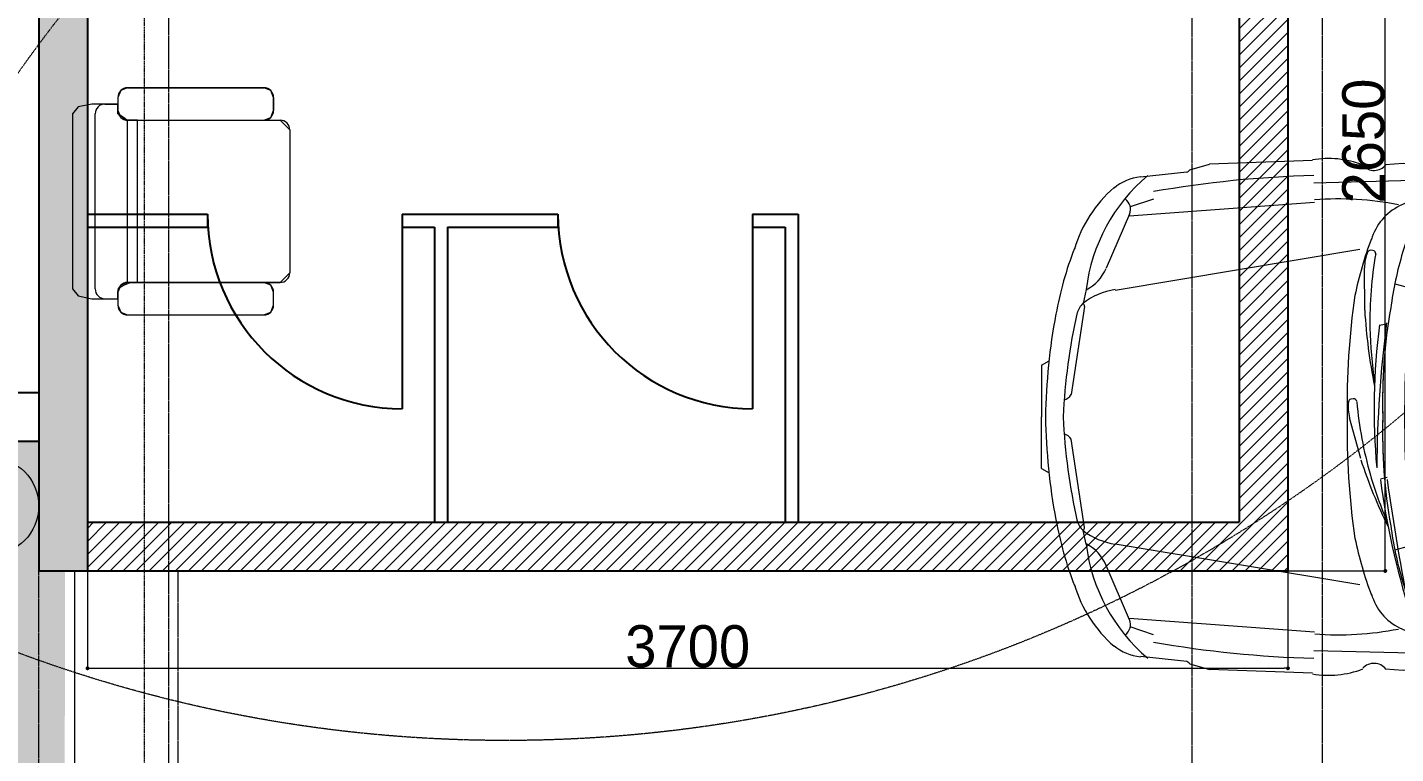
# Model space of a CAD drawing. Header units: millimetres. Extents: x -376000 to 292178, y -193032 to 188048.
# Drawn here: x -296926 to -292709, y 60811 to 63049 of the extents above; entities that cross this region are included whole.
import ezdxf

# ---------------------------------------------------------------- set-up
doc = ezdxf.new("R2010")
doc.units = ezdxf.units.MM
doc.header["$PDMODE"] = 1
doc.header["$PDSIZE"] = -2
for name, pattern in [('VW-01 短破線', [2.1161248, 1.0580624, -1.0580624]), ('VW-02 中破線', [3.527298, 2.4692356, -1.0580624]), ('ラインタイプ-1', [2.1165312, 1.0580624, -1.0584688]), ('ラインタイプ-28', [1.0581610785590276, 0.70538330078125, -0.3527777777777777]), ('ラインタイプ-6', [5.2915312, 3.175, -1.0580624, 0.3527044000000002, -0.7057644000000001]), ('短破線', [2.1161248, 1.0580624, -1.0580624])]:
    doc.linetypes.add(name, pattern=pattern)
for name, color, linetype, lineweight, true_color in [('02_0.25', 1, 'Continuous', 25, 0xff0000), ('02_線種-添景（家具・植栽)', 7, '短破線', 13, 0x555555), ('04_0.10', 7, 'Continuous', 9, 0x0099ff), ('05_0.05点線', 9, 'ラインタイプ-28', 5, 0x808080), ('06一点鎖線', 7, 'ラインタイプ-6', 9, 0x9999ff), ('08_ハッチ・色', 7, 'Continuous', 5, 0x888888)]:
    doc.layers.add(name, color=color, linetype=linetype, lineweight=lineweight, true_color=true_color)
for name, color, linetype, lineweight in [('02_既存平面-内部建具・サッシ', 7, 'Continuous', 18), ('07_文字・記号', 7, 'Continuous', 9), ('_什器 (2D)', 7, 'Continuous', 5), ('_塗（エリア） (2D)', 7, 'Continuous', 5), ('_塗（壁） (2D)', 7, 'Continuous', 5), ('_天井プロット (2D)', 7, 'Continuous', 5), ('_平面図(既存部) (2D)', 7, 'Continuous', 5), ('_平面図（新設） (2D)', 7, 'Continuous', 5), ('_梁 (2D)', 7, 'Continuous', 5), ('_解体部 (2D)', 7, 'Continuous', 5), ('寸法', 7, 'Continuous', 5)]:
    doc.layers.add(name, color=color, linetype=linetype, lineweight=lineweight)
doc.styles.add('Hiragino Kaku Gothic Pro W3', font='', dxfattribs={"bigfont": 'Hiragino Kaku Gothic Pro W3'})
doc.styles.add('Hiragino Sans W3', font='', dxfattribs={"bigfont": 'Hiragino Sans W3'})
doc.styles.get('Hiragino Kaku Gothic Pro W3').set_extended_font_data('Hiragino Kaku Gothic Pro W3')
doc.styles.get('Hiragino Sans W3').set_extended_font_data('Hiragino Sans W3')
doc.dimstyles.new('建具表寸法', dxfattribs={"dimtxt": 161.7816840277779, "dimasz": 0.19998779296875, "dimexe": 0, "dimexo": 0.3, "dimgap": 0.005, "dimtad": 1, "dimdsep": 46, "dimtxsty": 'Hiragino Sans W3', "dimblk": 'DOT', "dimblk1": 'DOT', "dimblk2": 'DOT', "dimcen": 0, "dimazin": 0, "dimtfac": 1, "dimtix": 1, "dimtmove": 0, "dimatfit": 0, "dimldrblk": 'VW_FILLEDARROW', "dimfxl": 1, "dimfrac": 2, "dimtolj": 1, "dimarcsym": 0})

# ---------------------------------------------------------------- blocks, each defined once
blk = doc.blocks.new('塗（エリア） (2D)')
at = {"layer": '08_ハッチ・色', "linetype": 'Continuous', "lineweight": 0}
h = blk.add_hatch(color=253, dxfattribs=at)
h.paths.add_polyline_path([(-300375, 73245), (-299676, 54073), (-296360.9779576095, 54100.7858274257), (-296360.9779576095, 55553.62366910137), (-296360.9779502276, 56598.57531948598), (-296815.7557079457, 56598.54310338548), (-296795.7557079457, 72965.5674559301)])
h.paths.add_polyline_path([(-296890.7557079457, 61773.55921143572), (-297740.7557079457, 61773.55921143572), (-297740.7557079457, 63673.55921143572), (-296890.7557079457, 63673.55921143572)])
blk = doc.blocks.new('グループ-977')
at = {"layer": '02_線種-添景（家具・植栽)', "color": 7, "linetype": 'Continuous', "lineweight": 13, "transparency": 33554687}
for p, q in [((-296616.9355444328, 62862.74023450896), (-296196.9438537221, 62862.74194687205)), ((-296686.9491039132, 62812.71895344214), (-296646.9609220149, 62812.71431466456)), ((-296646.9396408351, 62832.7378533169), (-296646.9632414037, 62792.72022371537)), ((-296166.9509534254, 62832.72312661816), (-296166.955592203, 62792.7349447199)), ((-296716.9696422245, 62242.72140724592), (-296716.9532003155, 62782.71657225009)), ((-296616.9631824475, 62262.72386805872), (-296616.9513793161, 62762.73085116474)), ((-296616.9513793161, 62762.73085116474), (-296146.9502564854, 62762.73200801198)), ((-296116.9573561889, 62732.71318775803), (-296116.9432393629, 62292.71792520265)), ((-296616.9631824475, 62262.72386805872), (-296146.9620596168, 62262.72502490602)), ((-296686.9577801369, 62212.73203469517), (-296646.9695982386, 62212.72739591767)), ((-296646.9672788499, 62232.72148686668), (-296646.9571937759, 62192.72382407294)), ((-296166.9348207235, 62192.72906418193), (-296166.9449057976, 62232.7267269756)), ((-296616.9453316882, 62162.7344515222), (-296196.9389171258, 62162.72668298982))]:
    blk.add_line(p, q, dxfattribs=at)
at = {"layer": '02_線種-添景（家具・植栽)', "color": 7, "linetype": 'Continuous', "lineweight": 13, "flags": 128}
for points in [[(-296616.9574269439, 62862.71965139647), (-296638.1707946375, 62853.93324935729), (-296646.9396408351, 62832.7378533169), (-296646.9632414037, 62792.72022371537), (-296638.1762230597, 62771.51865915323), (-296616.9631824475, 62762.73146746944), (-296196.9420440336, 62762.71421804159), (-296175.7286763399, 62771.50062008082), (-296166.9414846562, 62792.71366069299), (-296166.9509534254, 62832.72312661816), (-296175.73373383, 62853.963619779), (-296196.9438537221, 62862.74194687205)], [(-296646.9514498029, 62812.71431466456), (-296726.9226476383, 62812.71895344214), (-296769.3524835931, 62803.94141599369), (-296786.925731768, 62782.72837538152), (-296786.9598459918, 62242.72140724592), (-296769.386944474, 62221.51984268371), (-296726.9399989648, 62212.73203469517), (-296646.9688011294, 62212.72739591767), (-296646.9641626515, 62232.72148686668), (-296645.5223244756, 62245.6343817097), (-296629.3602361456, 62253.9368497148), (-296611.4256775788, 62261.59298804933), (-296586.9598459918, 62262.72386805872), (-296586.9598459919, 62762.73146746944), (-296620.1498292641, 62763.8646474489), (-296629.3831867631, 62771.51865915323), (-296647.255919393, 62782.32030342282), (-296646.9560882807, 62792.72022371537)], [(-296616.9513793161, 62762.73085116474), (-296146.938453354, 62762.73139170718), (-296116.9390107027, 62732.73083232967), (-296116.9432393629, 62292.71792520265), (-296146.9591388967, 62262.71616031534), (-296616.9513793161, 62262.72325175397)], [(-296616.9513793161, 62262.72325175403), (-296638.1647470097, 62253.9368497148), (-296646.9335932073, 62232.74145367435), (-296646.9571937758, 62192.72382407294), (-296638.1701754319, 62171.52225951077), (-296616.9571348197, 62162.73506782701), (-296196.9359964058, 62162.7178183991), (-296175.7226287122, 62171.50422043832), (-296166.9354370283, 62192.7172610505), (-296166.9449057976, 62232.72672697572), (-296175.7276862022, 62253.96722013651), (-296196.9378060943, 62262.74554722956)]]:
    blk.add_lwpolyline(points, close=True, dxfattribs=at)
at = {"layer": '02_線種-添景（家具・植栽)', "color": 7, "linetype": 'Continuous', "lineweight": 13, "transparency": 33554687}
for centre, radius, start, end in [((-296616.9579853069, 62832.71965038214), 30.00000101952285, 89.99893360529133, 179.9989336051802), ((-296196.9473328052, 62832.75081044839), 30.00000101963927, 359.9989336051802, 89.99893360506898), ((-296686.9525829963, 62782.72781701848), 30.00000101958106, 89.99893360518017, 179.9989336051802), ((-296616.9626240845, 62792.73146848389), 30.00000101963927, 179.9989336051802, 269.9989336052914), ((-296196.9414856705, 62792.71421905603), 30.00000101963927, 269.9989336051802, 359.9989336051802), ((-296146.939011717, 62732.73139069277), 30.00000101952286, 359.9989336050689, 89.99893360529131), ((-296146.9585805338, 62292.71616132968), 30.00000101952285, 269.9989336052914, 359.9989336052914), ((-296616.9519376791, 62232.72325073972), 30.00000101946464, 89.99893360529133, 179.9989336052913), ((-296196.9455231167, 62232.71548220732), 30.00000101958106, 359.9989336049578, 89.99893360529131), ((-296686.9690249053, 62242.73265201433), 30.00000101963927, 179.9989336051802, 269.998933605069), ((-296616.9565764567, 62192.73506884134), 30.00000101963927, 179.9989336049578, 269.9989336051802), ((-296196.9501618943, 62192.72730030896), 30.00000101958106, 269.9989336051802, 359.9989336051802)]:
    blk.add_arc(centre, radius, start, end, dxfattribs=at)
blk = doc.blocks.new('グループ-978')
at = {"layer": '02_線種-添景（家具・植栽)', "color": 7}
blk.add_blockref('グループ-977', (0, 0), dxfattribs=at)
blk = doc.blocks.new('グループ-980')
at = {"layer": '02_線種-添景（家具・植栽)', "color": 7, "linetype": 'Continuous', "transparency": 33554687}
for p, q in [((-293342.8618269687, 62609.69353690265), (-293283.0001515009, 62627.24006019429)), ((-292965.2423783115, 62638.51721841269), (-293283.0001515009, 62627.24006019429)), ((-292685.1340408687, 62629.90143453867), (-292740.731568225, 62625.70902630108)), ((-292641.4182113994, 62626.14996406226), (-292685.1340408687, 62629.90143453867)), ((-292601.790679863, 62648.02362657411), (-292641.4182113994, 62626.14996406226)), ((-292601.790679863, 62648.02362657411), (-292448.7485319072, 62648.90550209652)), ((-292352.5514852114, 62649.46017380404), (-291100.1823832964, 62656.67790501429)), ((-291092.165889832, 62640.93362733402), (-291618.0664084757, 62653.69282636107)), ((-291100.1823832964, 62656.67790501429), (-291092.165889832, 62640.93362733402)), ((-291092.165889832, 62640.93362733402), (-290729.4359645046, 62640.30021674045)), ((-290788.3195280338, 62640.40345216867), (-290738.4506920672, 62591.86005411531)), ((-293352.775927584, 62602.79426074202), (-293495.352802723, 62586.84526195834)), ((-293345.4330890326, 62607.8020538873), (-293346.0367538248, 62606.89393206954)), ((-292373.0769630208, 62583.94767095593), (-291615.5380153608, 62590.86969390571)), ((-291818.9975468552, 62606.13803876442), (-291753.4500489466, 62606.43024751884)), ((-291217.0422634136, 62583.1742801206), (-291615.5380153608, 62590.86969390571)), ((-291217.0422634136, 62583.1742801206), (-290636.7769184167, 62562.61818163327)), ((-292456.9032558602, 62581.67474178202), (-292960.9782302002, 62569.12376336457)), ((-292466.8838470902, 62555.68566016551), (-292456.3634570533, 62555.76089954537)), ((-292384.9184165884, 62556.27357718046), (-291717.6684745497, 62561.060901445)), ((-292384.9184165884, 62556.27357718046), (-292364.7813839496, 62506.36537177093)), ((-291506.1329579883, 62565.61375880485), (-290805.6552060864, 62540.79876146514)), ((-293530.5718315238, 62468.33623961911), (-292958.4157169013, 62510.69076123818)), ((-293455.3254526214, 62519.9557034829), (-293526.7241246313, 62495.96833932204)), ((-292574.1752028137, 62538.41034859213), (-292271.1538495648, 62446.32434661848)), ((-292561.4160037869, 62504.20792629642), (-292189.7579636712, 62384.69629547626)), ((-292464.1778540437, 62524.36683084794), (-292124.0888579277, 62414.29336782145)), ((-292364.7813839496, 62506.36537177093), (-292364.7175179645, 62492.174874773)), ((-291624.9901811786, 62418.94071184438), (-291659.7490249349, 62529.91879718253)), ((-291553.9755799569, 62419.36065256935), (-291554.4261413597, 62519.12807030381)), ((-293529.1317847877, 62473.54525436173), (-293601.1096250474, 62306.4928339691)), ((-292553.3015241533, 62466.76671115941), (-292199.2390004139, 62355.90760902662)), ((-290461.7097543128, 62464.23656829115), (-290503.3407530578, 62446.29985007593)), ((-292271.1538495648, 62446.32434661848), (-292072.8132205325, 62386.04885456122)), ((-290205.2921978937, 62434.26679855251), (-290251.0447398791, 62423.95550400153)), ((-291903.3478907243, 62371.03072438452), (-291780.1722770788, 62365.66073236395)), ((-291903.0355598101, 62387.70412091879), (-291779.841573758, 62382.33412889824)), ((-291651.5811778343, 62382.90454838298), (-291779.841573758, 62382.33412889824)), ((-291516.5536121031, 62382.48110815194), (-291020.031446677, 62384.03838834034)), ((-293573.2378091807, 62239.33031402242), (-292819.0076444827, 62364.98357794508)), ((-292778.6495910602, 62361.15861784183), (-292785.9128158492, 62361.84627077897)), ((-291780.1722770788, 62365.66073236395), (-291591.4771615731, 62366.5006138139)), ((-291591.4771615731, 62366.5006138139), (-291019.5913837923, 62368.29586041303)), ((-292804.2581013948, 62177.6585190546), (-292804.8460184097, 62307.90838416277)), ((-292178.2209671292, 62290.86229023497), (-292162.691034194, 62260.73679247753)), ((-292127.5201236013, 62308.88474634822), (-290756.9508307552, 62305.1210276005)), ((-290756.9508307552, 62305.1210276005), (-290756.9508307553, 61848.43898870284)), ((-292711.1213727322, 62258.54960120171), (-292665.1098672998, 62246.30657931582)), ((-292130.7344199003, 62279.28242474393), (-290756.9508307552, 62275.50995723112)), ((-290687.8119647717, 61848.43898870284), (-290688.2415291382, 62281.91230353388)), ((-290619.516479744, 62273.98592235008), (-290618.6730987881, 61848.43898870282)), ((-293662.6283166258, 62240.90509174106), (-293671.384955618, 62198.20761852984)), ((-293667.3334024985, 62188.97592159262), (-293708.8392939027, 61917.20253266388)), ((-290142.0010065054, 62100.69738219157), (-290143.4891714495, 62172.6034825774)), ((-292736.5295363459, 62134.56385190767), (-292758.3603299087, 62130.52192242983)), ((-290192.9336923085, 62081.10714737179), (-290195.6668065269, 62051.18812047077)), ((-290158.4023164449, 62105.94489150067), (-290162.8711856598, 62106.29484210481)), ((-292307.1305214236, 62050.77517875817), (-292363.7149094836, 62040.10868434398)), ((-292254.431459946, 62033.95480297014), (-292246.8016618992, 62012.12138477781)), ((-290125.8840314317, 62047.02895754055), (-290195.6668065269, 62051.18812047077)), ((-290195.6668065269, 62051.18812047077), (-290195.6099395537, 61848.43898870277)), ((-290153.040198313, 61848.43898870276), (-290151.9509770576, 62047.4366499944)), ((-290135.1043549743, 61848.43898870277), (-290134.0746253216, 62047.51713863335)), ((-290124.1815217425, 62065.66732671709), (-290125.8840314317, 62047.02895754055)), ((-293800.6164644681, 62007.53178260472), (-293777.1776478793, 62020.97163555673)), ((-293800.6164644681, 62007.53178260472), (-293800.6164644682, 61848.43898870324)), ((-292274.6962245553, 62026.96978891151), (-292267.065551632, 62005.13637071916)), ((-292505.8989650695, 61929.06060888503), (-292583.485638637, 61975.28908369202)), ((-292530.4348768023, 61975.44656146392), (-292504.3128139562, 61960.9603562055)), ((-292839.4701311835, 61903.98314859236), (-292846.6659904811, 61902.78281802014)), ((-292487.3130884836, 61741.87378048315), (-292487.7872715522, 61897.40582698747)), ((-293800.6164644682, 61689.34619480179), (-293800.6164644682, 61848.43898870324)), ((-292816.3821400752, 61720.15584599024), (-292850.8960184087, 61845.81435917207)), ((-290756.9508307553, 61391.75694980517), (-290756.9508307553, 61848.43898870284)), ((-290687.8119647717, 61848.43898870284), (-290688.2415291383, 61414.96479899529)), ((-290619.5164797441, 61422.89205505558), (-290618.6730987881, 61848.43898870282)), ((-290195.6668065269, 61645.68985693478), (-290195.6099395537, 61848.43898870277)), ((-290153.040198313, 61848.43898870276), (-290151.9509770577, 61649.44132741114)), ((-290135.1043549743, 61848.43898870277), (-290134.0746253216, 61649.36083877218)), ((-293667.3334024987, 61507.90205581388), (-293708.8392939027, 61779.6736949896)), ((-290297.4193190634, 61602.55757009795), (-290195.5871927645, 61766.66953053925)), ((-292521.6423678732, 61704.83325878789), (-292598.3340427708, 61698.74061876981)), ((-290195.6440597376, 61726.73491734771), (-290285.7335935146, 61593.93653696488)), ((-293800.6164644682, 61689.34619480179), (-293777.1776478793, 61675.90634184977)), ((-292755.926423457, 61657.00026046093), (-292735.1472314596, 61662.62746617553)), ((-290125.8840314317, 61649.84901986497), (-290195.6668065269, 61645.68985693478)), ((-290192.9336923086, 61615.77083003374), (-290195.6668065269, 61645.68985693478)), ((-290124.1815217426, 61631.21065068843), (-290125.8840314317, 61649.84901986497)), ((-290520.7936645629, 61471.78627858961), (-290297.4193190634, 61602.55757009795)), ((-290158.402316445, 61590.93221102838), (-290162.8711856599, 61590.58226042421)), ((-290142.0010065055, 61596.17972033742), (-290143.4891714495, 61524.27361995162)), ((-293662.6283166259, 61455.97201078892), (-293671.384955618, 61498.66948400013)), ((-293573.2378091808, 61457.54678850755), (-292819.0076444829, 61331.89352458464)), ((-292711.1213727324, 61438.32837620452), (-292665.1098672999, 61450.57052321384)), ((-292130.7344199005, 61417.59467778562), (-290756.9508307553, 61421.36802017456)), ((-293529.1317847879, 61223.33272304472), (-293601.1096250476, 61390.38514343734)), ((-292127.5201236015, 61387.99235618135), (-290756.9508307553, 61391.75694980517)), ((-292553.3015241535, 61230.11126624678), (-292199.2390004141, 61340.97036837947)), ((-291903.3478907245, 61325.84637814497), (-291780.172277079, 61331.21637016548)), ((-291780.172277079, 61331.21637016548), (-291591.4771615733, 61330.37648871553)), ((-291591.4771615733, 61330.37648871553), (-291019.5913837925, 61328.58124211622)), ((-292561.416003787, 61192.66917623322), (-292189.7579636714, 61312.18168192985)), ((-292464.1778540439, 61172.51114655822), (-292124.0888579278, 61282.58373470812)), ((-292271.153849565, 61250.55363078762), (-292072.8132205326, 61310.82912284479)), ((-291903.0355598103, 61309.17298161067), (-291779.8415737581, 61314.54384850772)), ((-291651.5811778344, 61313.97342902294), (-291779.8415737581, 61314.54384850772)), ((-291624.9901811788, 61277.93726556153), (-291659.7490249351, 61166.95918022344)), ((-291553.975579957, 61277.51732483658), (-291554.4261413599, 61177.74903222558)), ((-291516.5536121032, 61314.39686925393), (-291020.0314466772, 61312.83871418893)), ((-292574.175202814, 61158.46675393758), (-292271.153849565, 61250.55363078762)), ((-290461.7097543129, 61232.64053423791), (-290503.340753058, 61250.57812732967)), ((-290205.2921978939, 61262.611178853), (-290251.0447398792, 61272.92159852754)), ((-293530.5718315239, 61228.54173778737), (-292958.4157169015, 61186.1863412916)), ((-293455.3254526216, 61176.92139904706), (-293526.7241246315, 61200.90876320787)), ((-292384.9184165886, 61140.60352534918), (-292364.7813839498, 61190.51173075871)), ((-292364.7813839498, 61190.51173075871), (-292364.7175179646, 61204.70222775657)), ((-291506.1329579884, 61131.26421860106), (-290805.6552060867, 61156.07921594055)), ((-293352.7759275842, 61094.08371666435), (-293495.3528027232, 61110.0327154481)), ((-292456.9032558604, 61115.20236074761), (-292960.9782302003, 61127.75421404171)), ((-292466.8838470904, 61141.19144236414), (-292456.3634570535, 61141.11620298425)), ((-292384.9184165886, 61140.60352534918), (-291717.66847455, 61135.81620108443)), ((-292373.076963021, 61112.92943157372), (-291615.538015361, 61106.00828350022)), ((-291217.0422634138, 61113.70369728521), (-291615.538015361, 61106.00828350022)), ((-291217.0422634138, 61113.70369728521), (-290636.7769184169, 61134.25979577237)), ((-290555.6233733167, 61136.61933772077), (-290684.0876154672, 61123.89250912471)), ((-290537.1258592583, 61126.54513470407), (-290537.1127361107, 61126.51888840875)), ((-290536.3909629896, 61117.07634623255), (-290537.1127361107, 61126.51888840875)), ((-293345.4330890328, 61089.0750486426), (-293346.0367538249, 61089.98317046032)), ((-293342.8618269689, 61087.18444050371), (-293283.0001515011, 61069.63704233557)), ((-292965.2423783117, 61058.36075899364), (-293283.0001515011, 61069.63704233557)), ((-292685.1340408689, 61066.97654286753), (-292740.7315682253, 61071.16895110514)), ((-292641.4182113997, 61070.7271384674), (-292685.1340408689, 61066.97654286753)), ((-292601.7906798632, 61048.85347595558), (-292641.4182113997, 61070.7271384674)), ((-291818.9975468554, 61090.73906376509), (-291753.4500489468, 61090.44685501062)), ((-290788.319528034, 61056.474525237), (-290738.4506920674, 61105.01792329037)), ((-290553.2664559977, 61097.22977259522), (-290670.0143519217, 61086.4766654065)), ((-292601.7906798632, 61048.85347595558), (-292448.7485319074, 61047.97160043313)), ((-292352.5514852117, 61047.41692872553), (-291100.1823832966, 61040.19919751496)), ((-291092.1658898323, 61055.94435007178), (-291618.0664084759, 61043.18427616835)), ((-291100.1823832966, 61040.19919751496), (-291092.1658898323, 61055.94435007178)), ((-291092.1658898323, 61055.94435007178), (-290729.4359645048, 61056.57688578871))]:
    blk.add_line(p, q, dxfattribs=at)
for centre, radius, start, end in [((-292153.0288980136, 62528.99842709367), 319.4200385589725, 143.7299804687318, 157.789260864247), ((-292365.2214468343, 62690.11393548713), 52.62684315557983, 61.36009220502607, 149.4837341727599), ((-292835.4352007176, 62762.73043559941), 496.1716133443092, 335.6617889404234, 356.8880004882722), ((-292915.6605018404, 62348.17370067522), 296.5430567291747, 69.17916874306204, 99.6277008475609), ((-292775.5105341411, 62655.85902060085), 47.67456024142032, 223.2401428642351, 320.4610290946164), ((-292522.267904578, 62645.44274086857), 120.724127643798, 189.2605743408244, 214.855667114256), ((-292121.0941556327, 62575.61009781223), 335.8642447874863, 167.305221557613, 183.3770294189402), ((-291815.6633924743, 62631.17525473764), 25.43046442092849, 122.4953003348522, 262.4697266045021), ((-291754.2706831133, 62636.48575515548), 30.27540921447544, 271.5524139404785, 33.44250488276856), ((-290220.9358647753, 62677.68543978075), 1397.339201748059, 180.9906616210861, 192.9577178955004), ((-290930.4152210921, 62615.51671495527), 22.38018183642921, 146.5693817557413, 252.8295898857528), ((-290908.7366560421, 62488.21168418093), 146.2034980034277, 74.49034118648123, 106.0230712890577), ((-290827.1421731807, 62670.01452253808), 59.88583709636983, 224.7945862235858, 271.2262573661536), ((-290731.7377646034, 61339.41046356133), 1309.970205839649, 76.88975529092725, 89.9020538749101), ((-293120.735055373, 62175.17212001219), 545.9208646278537, 130.1850280761598, 173.0357818603391), ((-293481.6391134233, 62441.34105001568), 147.1600114281212, 95.34725952145378, 130.2072601318102), ((-292877.5928751224, 59266.81926177285), 3326.393351427735, 91.43916324991032, 100.004669231355), ((-293353.8196552609, 62611.99796163094), 9.32608961951556, 276.4268798827554, 326.5666351319027), ((-293341.5416383146, 62605.25091398312), 4.663044809695006, 106.4459075918198, 146.5666351317592), ((-290883.2690008258, 62786.88227654392), 201.2543915801288, 254.5083770751859, 286.0050201416013), ((-290841.6283784391, 62604.43377932207), 16.92792750157305, 324.9022064210882, 21.36114501954791), ((-290799.2108657112, 62530.30199309393), 86.7996358445789, 21.37709045407772, 45.57246398923268), ((-290417.612478685, 62487.53278000883), 120.8687693368945, 57.70263676061539, 98.05474857705256), ((-290408.9039579009, 62615.28049829738), 27.15916743431824, 199.2653045654272, 251.6405334473864), ((-290462.6222505131, 62308.35107167668), 286.871707005652, 24.38229374307087, 80.94473270790095), ((-290340.287393194, 62557.10121035897), 34.54630002653275, 111.6367645262103, 152.1437225341551), ((-290331.1405592783, 62409.73876070832), 181.8245872404247, 34.81576542275264, 96.91564945596123), ((-293309.9874672158, 62248.60400503213), 406.2348275380111, 131.0256500244022, 163.2282714843686), ((-292485.1031504183, 62693.69393016749), 179.9571906689705, 220.798126220693, 240.3324584960803), ((-292455.8612779363, 62540.851254056), 18.56586378571227, 126.4216461181741, 243.3873901368353), ((-292418.2695840395, 62592.44622137747), 52.93153598784514, 223.9558105887362, 298.8017731131922), ((-292415.5163476615, 62572.20507843397), 34.54836760586601, 311.1797638358722, 338.5614319266904), ((-291717.646602637, 62492.41459093678), 69.12583852555844, 33.11558532711982, 90.01818847654933), ((-291507.7960982344, 62519.33629091327), 46.63044980611718, 87.9569091796515, 180.2566986083605), ((-297013.8541629234, 62480.80672939811), 5974.249978956834, 359.0648193359299, 0.6595458984299398), ((-297013.8541629234, 62480.80672939811), 5989.171435279055, 359.067596435539, 0.6528167724532637), ((-290818.8107241726, 62501.35757862546), 41.83785919498862, 310.8138427734366, 71.6722564696884), ((-290795.4672691234, 62545.18714204105), 78.8622981994205, 301.9296875419558, 12.19201664348901), ((-290668.8463917803, 61776.80759954126), 791.9438491881169, 65.83786014931721, 87.68191532510102), ((-290544.6944159491, 62694.47781952049), 212.5087483295355, 286.1289520682877, 324.9026642264856), ((-290445.8762392284, 62332.81436865914), 215.3656165642327, 25.22604374307096, 77.29374699011187), ((-290194.7114413775, 62404.03806536683), 183.0741842961417, 127.8201904296905, 141.306915283185), ((-293564.6788922798, 62488.64912243644), 38.66409428431157, 336.8376923026829, 54.322082561412), ((-292885.8972029583, 61544.61274906463), 975.5191326754556, 79.04220585244903, 94.26593021768339), ((-292621.4614033218, 62347.61202995553), 168.7353547198639, 69.15673832312679, 163.6708374442345), ((-290111.0015071141, 61566.5721494741), 1004.147060566294, 111.9109192313554, 128.6629333915137), ((-290424.9938118028, 62338.67429152546), 219.8671159389878, 24.66549686807006, 62.68470768351444), ((-290403.452602365, 62314.53994811089), 298.2799053214276, 15.31814575194501, 42.02056884764058), ((-291385.0771701274, 62014.38206568043), 1297.490311138608, 159.0798492431561, 169.7081604003828), ((-292605.2971849166, 62430.74979498122), 48.52449251878488, 99.06832889919592, 153.1258697928424), ((-292612.6260254438, 62322.56256571112), 156.8601227170342, 67.77777099606247, 90.11575317380094), ((-291079.6849015353, 62872.98587293972), 497.8093274918851, 286.2355804443253, 305.3785095214787), ((-291079.6849015353, 62872.98587293972), 513.6636755731399, 286.2355804443349, 309.3834381103494), ((-290409.8776954569, 62367.56621340332), 110.2842057408856, 28.11149601356413, 118.0360107840827), ((-290446.1325780459, 62324.06910306168), 199.2453470337035, 11.2333221854527, 59.38432316200786), ((-292036.3518670871, 62160.63692166907), 679.1328428809197, 154.3567810477594, 163.4053345145616), ((-290186.9862817911, 62951.07210099456), 2342.105222129434, 192.7056427001872, 195.2284393310472), ((-290186.9862817911, 62951.07210099456), 2304.800925166315, 193.199356079094, 195.5343627929611), ((-291651.7062851753, 62410.68887659874), 27.97826885843845, 270.2566986083471, 17.277221679684), ((-291516.671720432, 62419.52687910629), 37.30435847780166, 180.2566986083963, 270.1810607911832), ((-290252.8592337616, 61877.11044170003), 625.5035142740161, 113.606201171864, 130.0003967285046), ((-290331.8859540652, 62058.21512860194), 371.1764479365882, 101.6024628104632, 138.4675445975574), ((-290395.7178191369, 62374.21702463501), 46.63044980618984, 49.55459594717136, 101.3430023192363), ((-290631.1829580096, 62225.8834620579), 373.3313234613668, 13.6240234374938, 31.42213439940139), ((-290203.3263503749, 62451.98479764017), 55.44043234294378, 210.6035156249882, 283.3540649414264), ((-290925.2770713469, 62129.75903011257), 782.9770757941367, 3.158676147452589, 22.39074707030317), ((-291742.3784867082, 62000.07783473626), 1114.2866861288, 159.1055450439373, 168.4878387451113), ((-289865.3475564019, 61836.22046335912), 2785.144218005492, 168.9161987304605, 189.656661987297), ((-292511.0537374685, 62219.55810488832), 173.1443359035992, 72.24241642373111, 120.3529968680717), ((-292227.3829028754, 62291.13350195318), 101.4498531087522, 10.14811706542108, 68.23071289063577), ((-291909.1080776683, 63257.4013623294), 875.7875301980431, 255.7930145682718, 270.4000244559682), ((-291909.1080776683, 63257.4013623294), 892.5744966393409, 259.4344177665142, 270.372512859289), ((-291037.0014263483, 62702.20997811903), 320.840509933106, 273.0317993163991, 287.4435577392623), ((-291037.0014263483, 62702.20997811903), 336.6948580143505, 272.9638671875051, 287.4435577392589), ((-290476.9553523822, 62279.57638325119), 171.8565860301607, 10.50640873331537, 49.81404117958513), ((-291141.7582648214, 62113.80828157584), 1063.755349924817, 6.702209472650081, 15.31312561034396), ((-292624.5427183913, 61956.9796680834), 1150.285995417252, 159.0716552734309, 169.5979766845613), ((-292662.6147194922, 62305.54971709082), 142.2514484170303, 159.1063385009732, 179.0435943603509), ((-292786.7990657542, 62352.62682211287), 9.326089619457962, 84.54611206015826, 159.1063385009241), ((-291598.9241104293, 62146.03698246425), 1189.35404342521, 170.0420380057688, 181.1142120780356), ((-292779.5358409652, 62351.93916917572), 9.326089619418598, 350.0392913818034, 84.5461120605397), ((-291616.9614394432, 62036.30297152384), 1116.813001412022, 163.392944335929, 172.4329376220628), ((-292437.3191451759, 62148.61611841693), 193.0944730478175, 75.47962955851311, 157.5366211356678), ((-293629.1992851654, 62096.67120049142), 1207.498763530909, 352.8567047119081, 11.71461486815616), ((-293414.3086171866, 62099.53554618628), 1052.297092268719, 352.7175903320239, 12.97940063475795), ((-292203.0718344058, 62291.41696194254), 41.44782831074092, 58.20028690701437, 149.4594879569362), ((-292228.6409752973, 62283.30160743251), 78.80243750821373, 44.41085815427768, 68.09219360349861), ((-292205.6597191234, 62305.65995153107), 46.63044980618427, 359.2121429443392, 44.41085815424594), ((-290641.6692278626, 62276.58605533885), 118.8090229626013, 144.4192505301849, 166.0074768485416), ((-290594.9805680112, 62282.00329069093), 93.26089961220494, 130.0003967284797, 180.0563659667761), ((-293723.5730892135, 62358.52873905183), 133.2037352759822, 297.2308044852863, 336.8376923026497), ((-291965.6014785714, 62133.50525133003), 327.1825991161982, 146.6063079833932, 199.1405639648383), ((-291965.6014785714, 62133.50525133003), 305.7325955545336, 146.4898986816327, 199.1405639648346), ((-292203.0718344058, 62291.41696194254), 19.99782133159542, 58.20028690685497, 150.73834232688), ((-292220.9884304613, 62270.59315124313), 47.38879344886855, 25.51429748534687, 54.72013854973648), ((-292220.9884304613, 62270.59315124313), 68.83879701048937, 25.51429748533702, 54.72013854978901), ((-292388.2875660298, 62308.1533495856), 229.2756746307052, 352.1800994872892, 359.2121429443266), ((-292193.0641220038, 62302.21818733933), 65.88695682954517, 345.4742431640485, 5.847457885738095), ((-290572.8864366188, 62274.07690950713), 46.63044980607561, 137.9513854979883, 180.1127471923484), ((-292049.52575758, 61884.75336289473), 1793.5394964513, 358.8728942871012, 13.81089782714031), ((-291969.3861943553, 61918.45710557947), 1746.859585364954, 357.6867980956951, 13.15327453612446), ((-292667.5236515919, 62237.36184187399), 9.32608961952224, 353.0663909912859, 75.00157165520085), ((-292182.7029594918, 62134.31363722563), 150.1954091507372, 124.7337646903425, 234.5954285086995), ((-288591.1284136408, 61937.46117313692), 3586.36771829964, 174.5265502929612, 181.4322967529221), ((-287442.2886984548, 61846.67698741054), 4709.015380518733, 174.7941894531168, 179.9784088134687), ((-292039.00361779, 62262.57928240827), 93.2608996121693, 165.4742431640295, 174.794189453107), ((-293541.1219673621, 62027.67143987295), 215.5417538116845, 98.57156376260203, 127.5121460379969), ((-290529.7865202129, 61886.6133503555), 2328.920395680186, 171.6889038085858, 180.9457702636642), ((-289552.7060610451, 61861.19818772963), 3128.438980374656, 173.0663909912024, 180.2353057861247), ((-292434.5510358972, 62145.97399135563), 196.6742900188715, 157.125747680654, 240.8219604492), ((-292332.9525016266, 62252.46221044262), 42.5608694460791, 207.8159027099843, 310.0569305420859), ((-303694.3036955192, 61881.9590073222), 13613.72853432261, 359.8579406738205, 1.505264282218775), ((-291908.1378396186, 61818.27674613213), 1880.152270976051, 169.353408813469, 179.0743713378827), ((-291921.3948433799, 61768.97745477378), 1813.733067984481, 167.2072601318276, 177.4714660644449), ((-293638.4834746931, 62157.34388648436), 52.68561366866744, 128.6438293456593, 168.4725036621307), ((-293689.4695279635, 62184.89024828928), 22.51474365349832, 10.52751159659498, 36.55982971181943), ((-291077.5152077897, 62281.04792554171), 1729.879325894605, 183.4503326415941, 191.2547149658136), ((-291077.1180138541, 61896.13025703518), 1671.959985639298, 170.0735015869055, 181.6459503173757), ((-291466.6532805822, 62151.40872423779), 1321.708205259836, 181.2346954345616, 188.542114257804), ((-290811.1564295836, 61873.60743615265), 1964.314953833647, 172.4319610595622, 185.3255004882731), ((-289146.1955653866, 61668.4996373125), 3620.877659688746, 172.5526885986253, 179.616668701164), ((-290171.933156554, 62099.39731569721), 21.08080567428729, 119.3528290213081, 207.2738953055816), ((-290165.0697503303, 62078.5962517871), 27.97826885841378, 85.49305725087932, 174.8163757324229), ((-290181.1149855302, 62102.16542497597), 15.6291904093323, 16.40644836425518, 94.2227783200078), ((-290161.3331527546, 62069.01460424571), 37.30435847793713, 354.8163757324549, 85.49305725091172), ((-291077.1180138541, 61896.13025703518), 1671.959985639305, 175.1564331473706, 181.6486969413159), ((-292194.7290120031, 62030.06860151116), 76.56915117613174, 199.1433105887772, 283.0469360770836), ((-292194.7290120031, 62030.06860151116), 55.11914761448175, 199.143310588765, 288.4784546317696), ((-291876.5268015465, 61844.30957157414), 770.296615653008, 172.1663208007733, 188.5835113525307), ((-292602.6786795211, 61943.52231760116), 37.3043584779345, 59.03623962398175, 172.1663208007775), ((-292435.2168169217, 62129.26210025487), 183.0206391196551, 247.8190917968863, 271.2972564697571), ((-292438.8982972772, 62073.97865356575), 127.5445145490838, 273.5174865722911, 302.4300537109523), ((-297675.1768166045, 61881.68254634412), 5289.288599404207, 353.122009277336, 0.8381805419846844), ((-293739.6541943503, 61935.54344382689), 35.92534804842078, 285.1894989014472, 329.0636749267884), ((-292525.0920059536, 61897.29384279414), 37.30435847791816, 0.1736145019855922, 59.03623962398751), ((-297675.1768166045, 61881.68254634412), 5244.523355560837, 353.1220092773361, 0.7247009277267011), ((-292712.8964971718, 61880.09552035369), 142.2514484170137, 174.1090851249052, 194.0463409843008), ((-292845.1192088108, 61893.64910725206), 9.326089619493, 99.54885868411465, 174.1090851247849), ((-292837.9242243896, 61894.8511875773), 9.326089619436736, 5.042038005731657, 99.5488586848422), ((-291643.8770152842, 61999.41292858838), 1189.354043425163, 185.0420380057714, 196.114212078037), ((-291908.1378396186, 61878.6012312739), 1880.152270976086, 180.9283600272549, 190.649322551669), ((-291921.3948433799, 61927.90052263223), 1813.733067984495, 182.5312653006918, 192.7954712333087), ((-290529.7865202129, 61810.26462705014), 2328.920395680208, 179.056961101473, 188.3138275565508), ((-291077.1180138541, 61800.74772037059), 1671.95998563936, 178.3567810477615, 184.8490448417075), ((-291077.1180138541, 61800.74772037059), 1671.95998563936, 178.3567810477615, 189.92922977823), ((-289552.7060610451, 61835.67978967571), 3128.438980374748, 179.7674255790117, 186.9363403739333), ((-288591.1284136409, 61759.41505451518), 3586.367718299575, 178.5704346122147, 185.4761810721757), ((-287442.2886984548, 61850.20098999423), 4709.015380518676, 180.0243225516678, 185.2085419120194), ((-292049.52575758, 61812.12461451134), 1793.539496451334, 355.056900066317, 1.129837078034825), ((-291969.3861943553, 61778.42087182651), 1746.859585364944, 358.130691570224, 2.315933269442099), ((-303694.3036955192, 61814.91897008696), 13613.72853432262, 358.4974670829181, 0.1447906913164729), ((-293739.6541943503, 61761.33278382661), 35.92534804841643, 30.93905643828326, 74.81323246367498), ((-292524.6169480086, 61741.76179628982), 37.30435847789315, 274.5739135743385, 0.1736145019518176), ((-291175.4217631867, 62263.83735483006), 1729.879325894622, 198.4530792655354, 205.8500519217837), ((-292601.3094977824, 61735.66740651872), 37.30435847788279, 188.5835113525237, 274.5739135741583), ((-291517.513351635, 62038.59864748702), 1321.708205259898, 196.2374420585048, 202.9613342704192), ((-290294.8235604571, 61988.47522245575), 2483.634870085677, 187.7263946952225, 197.3759155692461), ((-285699.0605067651, 62634.21982499282), 7103.782481874076, 187.9189911307695, 191.3018341483476), ((-292517.3283518008, 61396.28356086997), 292.7696049804759, 73.62477116005736, 115.7934265555781), ((-291969.3861943553, 61778.42087182651), 1746.859585364948, 346.8494568290136, 356.8571167411212), ((-292049.52575758, 61812.12461451134), 1793.539496451297, 346.1918335379955, 353.9011841239338), ((-290165.0697503304, 61618.27997586543), 27.97826885843504, 185.1863556326568, 274.5096741140871), ((-290161.3331527547, 61627.86337315985), 37.30435847791239, 274.5096741142312, 5.186355632687537), ((-290709.9620882607, 62114.90537671978), 674.6703712005776, 286.2832489013653, 308.9611816406168), ((-290171.9331565541, 61597.48066170832), 21.08080567431067, 152.7315826834426, 240.6526489678252), ((-290181.1149855303, 61594.71167755309), 15.62919040937542, 265.7799530449702, 343.5962830008419), ((-292624.5427183914, 61739.8983093228), 1150.285995417162, 190.4047546805753, 200.9310760917085), ((-293638.4834746932, 61539.53409092216), 52.68561366875942, 191.5302277030293, 231.3589020194082), ((-293541.1219673621, 61669.20478778044), 215.5417538116833, 232.4933319510828, 261.4339142264654), ((-293689.4695279636, 61511.98772911722), 22.51474365347244, 323.4429016532212, 349.4752197685274), ((-291616.9614394433, 61660.57500588207), 1116.813001411958, 187.569793743076, 196.6097870292065), ((-291616.9614394433, 61660.57500588207), 1116.813001411958, 187.569793743076, 196.6097870292065), ((-290925.277071347, 61567.11807241668), 782.9770757941376, 337.6119842948337, 356.8440552176839), ((-293723.5730892136, 61338.34923835464), 133.203735276053, 23.16778568642933, 62.77467350379893), ((-293120.735055373, 61521.70585739412), 545.9208646278179, 186.9669495047951, 229.817703288978), ((-291742.3784867082, 61696.80014266973), 1114.286686128771, 191.5148926200283, 200.8971863212), ((-292667.5236515919, 61459.51613553223), 9.326089619510864, 285.0011597102378, 6.936340373843223), ((-291385.0771701275, 61682.49591172543), 1297.490311138637, 190.2945709647534, 200.9228821219808), ((-291141.7582648215, 61583.06969582992), 1063.75534992486, 344.6896057547955, 353.3005218924898), ((-292388.28756603, 61388.72375294403), 229.2756746307927, 0.7905884208050057, 7.822631877837049), ((-292039.00361779, 61434.29869499776), 93.26089961224079, 185.2085419120108, 194.5284882010932), ((-292193.064122004, 61394.65891519024), 65.88695682963589, 354.1552734794121, 14.52848820105908), ((-290594.9805680113, 61414.87381183818), 93.26089961218078, 179.9463653983309, 230.0023346366701), ((-290572.8864366189, 61422.80106789849), 46.63044980600478, 179.8899841727274, 222.0513458671749), ((-292501.2682437003, 61418.69614731218), 119.3029864423425, 203.0746155204247, 286.8841553154061), ((-292227.3829028755, 61405.74360057642), 101.4498531087451, 291.7720184745264, 349.8546142996966), ((-292205.6597191235, 61391.21802587503), 46.6304498061731, 315.5918732108672, 0.7905884208126395), ((-290641.6692278627, 61420.29104719032), 118.8090229626494, 193.9980011405328, 215.5862274589133), ((-290331.8859540653, 61638.66284880362), 371.1764479364606, 221.5379333915196, 258.40301517863), ((-290476.9553523823, 61417.30071927789), 171.8565860301381, 310.1914368095073, 349.4990692557832), ((-290631.1829580096, 61470.99451534776), 373.3313234613283, 328.5805969657271, 346.3787079276416), ((-293309.9874672159, 61448.27397237428), 406.2348275379999, 196.7744598807712, 228.9770813407367), ((-292036.3518670872, 61536.24105573697), 679.1328428809712, 196.6001434745189, 205.6486969413176), ((-292228.6409752975, 61413.57549509707), 78.80243750819945, 291.9105377616442, 315.5918732108594), ((-291909.1080776687, 60439.47574020008), 892.5744966393646, 89.63296512979191, 100.5710602225646), ((-290220.9358647755, 61019.19166274827), 1397.339201748027, 167.0450134696342, 179.0120697440506), ((-291037.0014263485, 60994.6671244102), 336.6948580143766, 72.55917362588742, 87.03886417764095), ((-291079.6849015356, 60823.89122958951), 513.663675573203, 50.61929325478864, 73.76715092080853), ((-290111.0015071141, 62130.30495305493), 1004.147060566301, 231.3425445975674, 248.094558757721), ((-290252.8592337616, 61819.76753570553), 625.5035142739782, 230.00233463663, 246.3965301932762), ((-290446.1325780461, 61372.80887434397), 199.2453470336963, 300.6211548270672, 348.7721558036142), ((-292621.461403322, 61349.26594745067), 168.7353547198013, 196.3346405448383, 290.848739665991), ((-291909.1080776687, 60439.47574020008), 875.7875301980598, 89.60545353311035, 104.2124634208057), ((-291651.7062851754, 61286.1891008072), 27.978268858445, 342.7255096854802, 89.74603275660309), ((-291516.6717204322, 61277.35109829959), 37.30435847791055, 89.82167057399545, 179.7460327567256), ((-297013.8541629236, 61216.07124800925), 5974.249978956845, 359.3431854667072, 0.9379120292070979), ((-297013.8541629236, 61216.07124800925), 5989.17143527905, 359.3499145926838, 0.9351349295977228), ((-291037.0014263485, 60994.6671244102), 320.8405099332051, 72.5591736258663, 86.97093204871724), ((-291079.6849015356, 60823.89122958951), 497.8093274919534, 54.62422184365474, 73.76715092080491), ((-290409.8776954571, 61329.31088912577), 110.284205740831, 241.9694672050155, 331.8939819754981), ((-290395.7178191371, 61322.66095277059), 46.63044980610707, 258.6597290458903, 310.4481354178994), ((-290203.3263503751, 61244.89317976537), 55.44043234297629, 76.64866642368786, 149.3992157401247), ((-290403.4526023651, 61382.33802929467), 298.2799053213701, 317.9821625174991, 344.6845856131897), ((-292605.2971849167, 61266.12730754844), 48.52449251877108, 206.8796081961924, 260.9371490898337), ((-290462.6222505132, 61388.52690572893), 286.8717070055827, 279.0607452811545, 335.6231842460041), ((-290445.8762392286, 61364.06273386997), 215.3656165642452, 282.711730998945, 334.77943424601), ((-290424.993811803, 61358.20281100363), 219.8671159389838, 297.3207703055891, 335.3399811210042), ((-293564.67889228, 61208.22885497), 38.66409428431709, 305.683395427729, 23.16778568640285), ((-292885.8972029583, 62152.26435346513), 975.5191326754634, 265.739547771396, 280.9632721366307), ((-292612.6260254439, 61374.31453681856), 156.8601227169664, 269.8869781913244, 292.2249603690606), ((-290818.8107241728, 61195.51952390374), 41.83785919499135, 288.3304748954674, 49.18888859168339), ((-290795.4672691236, 61151.69083536464), 78.86229819951441, 347.8134613456191, 58.0757904471804), ((-290668.8463917802, 61920.0703778644), 791.9438491880729, 272.3235626639693, 294.1676178397533), ((-290544.6944159493, 61002.39928300865), 212.5087483294976, 35.10281376260384, 73.87652592081193), ((-292877.5928751217, 64430.05784075691), 3326.393351427744, 260.0008087577236, 268.5663147391676), ((-292485.1031504185, 61003.18317236218), 179.9571906689136, 119.6702728690425, 139.2046051444429), ((-292455.8612779365, 61156.02672335019), 18.56586378569941, 116.615341228349, 233.581085247057), ((-292418.2695840397, 61104.43175602867), 52.93153598778026, 61.20370487587868, 136.0496674002745), ((-292415.5163476616, 61124.67202409566), 34.54836760587462, 21.44404606241197, 48.8257141531998), ((-291717.6466026372, 61204.4633864692), 69.12583852554015, 269.9845428886235, 326.8871460380179), ((-291507.7960982346, 61177.54168649262), 46.63044980612061, 179.7460327567192, 272.0458221854781), ((-290331.1405592785, 61287.13834182076), 181.8245872404034, 263.0898285331254, 325.1897125663257), ((-290194.7114413777, 61292.8399120387), 183.0741842960828, 218.6958160819458, 232.1825409354626), ((-293481.6391134234, 61255.53692739074), 147.160011428083, 229.7954712333065, 264.6554718436656), ((-292522.2679045783, 61051.4343616611), 120.7241276437688, 145.1470642508867, 170.7421570243217), ((-292121.0941556329, 61121.26787959387), 335.8642447874574, 176.6257019461994, 192.6975098075289), ((-292835.4352007178, 60934.14754180684), 496.1716133443693, 3.114730876865315, 24.34094242471513), ((-290883.269000826, 60909.99570086181), 201.2543915801288, 73.99771122353114, 105.4943542899312), ((-290799.2108657114, 61166.57510943527), 86.79963584455861, 314.4302673759358, 338.6256409110582), ((-290670.6425132561, 61107.56118930598), 21.24136260132587, 129.2717132985742, 271.6968994561199), ((-290553.7721346207, 61118.1874394007), 18.65217923900495, 26.82173156725163, 95.69703674323216), ((-290554.9890878467, 61115.67391918645), 18.6521792389612, 275.2991485598405, 4.342315673773271), ((-290408.9039579011, 61081.59747910824), 27.159167434327, 108.3621979178372, 160.7374267997288), ((-290417.6124786851, 61209.34432252027), 120.8687693368319, 261.9507294120434, 302.3028412284088), ((-290340.2873931942, 61139.7758921701), 34.54630002653969, 207.8590088309921, 248.3659668387892), ((-293353.819655261, 61084.88001577544), 9.3260896194741, 33.43609623324432, 83.5758514821682), ((-293341.5416383148, 61091.62618854678), 4.663044809692486, 213.436096233713, 253.55682377359), ((-292915.6605018405, 61348.70340185455), 296.5430567291352, 260.3777771415304, 290.826309246012), ((-292775.5105341413, 61041.01895680539), 47.67456024150898, 39.54444889439279, 136.7653351249363), ((-291815.6633924744, 61065.70272266832), 25.43046442094134, 97.53575138465875, 237.5101776543044), ((-291754.2706831135, 61060.39222225048), 30.27540921448159, 326.5602264823103, 88.45031742474251), ((-290930.4152210923, 61081.36038757399), 22.38018183643746, 107.1758881033616, 213.4360962333528), ((-290908.7366560423, 61208.66541834832), 146.2034980034173, 253.97966007608, 285.512390178643), ((-290827.1421731808, 61026.86257999112), 59.88583709643409, 88.77922062294377, 135.210891765543), ((-290841.6283784393, 61092.44332320711), 16.92792750157633, 338.6415863456955, 35.10052494403487), ((-290731.7377646033, 62357.46663896787), 1309.970205839668, 270.1034241141691, 283.1157226981528), ((-292153.0288980138, 61167.87955031238), 319.4200385589807, 202.2134705008903, 216.2727508963936), ((-292365.2214468345, 61006.76316704253), 52.62684315562365, 210.5217438163245, 298.6453857840227)]:
    blk.add_arc(centre, radius, start, end, dxfattribs=at)
blk = doc.blocks.new('什器 (2D)')
at = {"layer": '02_線種-添景（家具・植栽)', "color": 7, "transparency": 33554687}
for name in ['グループ-978', 'グループ-980']:
    blk.add_blockref(name, (0, 0), dxfattribs=at)
blk = doc.blocks.new('塗（壁） (2D)')
at = {"layer": '02_0.25', "linetype": 'Continuous', "lineweight": 0, "true_color": 0xaaaaaa}
blk.add_hatch(color=253, dxfattribs=at).paths.add_polyline_path([(-296890.7557079457, 63523.55921143572), (-296740.7557079457, 63523.55921143572), (-296740.7557079457, 61373.55921143572), (-296890.7557079457, 61373.55921143572)])
at = {"layer": '08_ハッチ・色', "color": 253, "linetype": 'Continuous', "true_color": 0xaaaaaa}
blk.add_solid([(-296740.7557079457, 61373.55921143572), (-296740.7557079457, 63523.55921143572), (-296890.7557079457, 61373.55921143572), (-296890.7557079457, 63523.55921143572)], dxfattribs=at)
blk = doc.blocks.new('平面図(既存部) (2D)')
at = {"layer": '02_0.25'}
for p, q in [((-296890.7557079457, 63523.55921143572), (-296890.7557079457, 61373.55921143572)), ((-296890.7557079457, 63523.55921143572), (-296890.7557079457, 61373.55921143572)), ((-296740.7557079457, 63523.55921143572), (-296740.7557079457, 61373.55921143572)), ((-296740.7557079457, 63523.55921143572), (-296740.7557079457, 61373.55921143572)), ((-296890.7557079457, 63473.55921143572), (-296890.7557079457, 61373.55921143572)), ((-297590.7557079457, 61923.55921143572), (-296890.7557079457, 61923.55921143572)), ((-297740.7557079457, 61773.55921143572), (-296890.7557079457, 61773.55921143572)), ((-296890.7557079457, 61373.55921143572), (-296740.7557079457, 61373.55921143572)), ((-296890.7557079457, 61373.55921143572), (-296740.7557079457, 61373.55921143572))]:
    blk.add_line(p, q, dxfattribs=at)
at = {"layer": '06一点鎖線'}
blk.add_line((-296565.7557079457, 72935.68380817691), (-296565.7557079457, 54935.68380817689), dxfattribs=at)
blk.add_line((-296565.7557079457, 72935.68380817691), (-296565.7557079457, 54935.68380817689), dxfattribs=at)
blk = doc.blocks.new('_Dot')
at = {"color": 0, "linetype": 'ByBlock', "lineweight": -2}
blk.add_line((-0.5, 0), (-1, 0), dxfattribs=at)
at = {"color": 0, "linetype": 'ByBlock', "const_width": 0.5}
blk.add_lwpolyline([(-0.25, 0, 1), (0.25, 0, 1)], format="xyb", close=True, dxfattribs=at)
blk = doc.blocks.new('*D273')
at = {"layer": 'Defpoints', "color": 0}
for p in [(-293040.7557079457, 64023.55921143572), (-292740.7557079457, 64023.55921143572), (-293040.7557079457, 61373.55921143572)]:
    blk.add_point(p, dxfattribs=at)
at = {"layer": '寸法', "color": 0, "lineweight": -2}
for p, q in [((-293040.4557079457, 64023.55921143572), (-292740.7557079457, 64023.55921143572)), ((-292740.7557079457, 61385.55847901385), (-292740.7557079457, 64011.5599438576)), ((-293040.4557079457, 61373.55921143572), (-292740.7557079457, 61373.55921143572))]:
    blk.add_line(p, q, dxfattribs=at)
at = {"layer": '寸法', "color": 0, "lineweight": -2, "xscale": 11.999267578125, "yscale": 11.999267578125, "zscale": 11.999267578125}
for p, rotation in [((-292740.7557079457, 64023.55921143572), 90), ((-292740.7557079457, 61373.55921143572), 270)]:
    blk.add_blockref('_Dot', p, dxfattribs=dict(at, rotation=rotation))
at = {"layer": '寸法', "color": 0, "insert": (-292807.7959326883, 62698.55921143572), "char_height": 129.4253472222222, "attachment_point": 5, "rotation": 90, "style": 'Hiragino Kaku Gothic Pro W3'}
blk.add_mtext('\\A1;2650', dxfattribs=at)
blk = doc.blocks.new('VW_FILLEDARROW')
at = {"color": 0, "linetype": 'Continuous', "lineweight": 5, "transparency": 16777216, "flags": 128}
blk.add_lwpolyline([(-161.3333333333333, 43.22913637888779), (0, 0), (-161.3333333333333, -43.22913637888784)], close=True, dxfattribs=at)
blk = doc.blocks.new('*D274')
at = {"layer": 'Defpoints', "color": 0}
for p in [(-296740.7557079457, 61373.55921143572), (-293040.7557079457, 61373.55921143572), (-293040.7557079457, 61073.55921143572)]:
    blk.add_point(p, dxfattribs=at)
at = {"layer": '寸法', "color": 0, "lineweight": -2}
for p, q in [((-296740.7557079457, 61373.25921143572), (-296740.7557079457, 61073.55921143572)), ((-293040.7557079457, 61373.25921143572), (-293040.7557079457, 61073.55921143572)), ((-296728.7564403676, 61073.55921143572), (-293052.7549755238, 61073.55921143572))]:
    blk.add_line(p, q, dxfattribs=at)
at = {"layer": '寸法', "color": 0, "lineweight": -2, "xscale": 11.999267578125, "yscale": 11.999267578125, "zscale": 11.999267578125, "rotation": 180}
blk.add_blockref('_Dot', (-296740.7557079457, 61073.55921143572), dxfattribs=at)
at = {"layer": '寸法', "color": 0, "lineweight": -2, "xscale": 11.999267578125, "yscale": 11.999267578125, "zscale": 11.999267578125}
blk.add_blockref('_Dot', (-293040.7557079457, 61073.55921143572), dxfattribs=at)
at = {"layer": '寸法', "color": 0, "insert": (-294890.7557079457, 61140.68391747541), "char_height": 129.4253472222222, "attachment_point": 5, "style": 'Hiragino Kaku Gothic Pro W3'}
blk.add_mtext('\\A1;3700', dxfattribs=at)
blk = doc.blocks.new('平面図（新設） (2D)')
at = {"layer": '04_0.10'}
blk.add_line((-296780.7557079457, 61373.55921143572), (-296780.7557079457, 57173.55921143572), dxfattribs=at)
blk = doc.blocks.new('天井プロット (2D)')
at = {"layer": '07_文字・記号', "color": 100, "linetype": 'VW-01 短破線', "true_color": 0x00ff3f}
for centre in [(-295450.7557079457, 65151.05921143562), (-293435.7557079457, 60436.05921143572)]:
    blk.add_circle(centre, 4299.999999999994, dxfattribs=at)
at = {"layer": '07_文字・記号', "color": 160, "true_color": 0x0036e9}
blk.add_circle((-297040.7557079456, 61573.55921143572), 149.9999999999605, dxfattribs=at)
blk = doc.blocks.new('梁 (2D)')
at = {"layer": '05_0.05点線', "color": 7, "linetype": 'ラインタイプ-1', "flags": 128}
for points in [[(-292935.7557079457, 56848.55921143572), (-293335.7557079457, 56848.55921143572), (-293335.7557079457, 64023.55921143572), (-292935.7557079457, 64023.55921143572)], [(-296490.7557079457, 57173.55921143572), (-296890.7557079457, 57173.55921143572), (-296890.7557079457, 63523.55921143572), (-296490.7557079457, 63523.55921143572)]]:
    blk.add_lwpolyline(points, close=True, dxfattribs=at)
blk = doc.blocks.new('解体部 (2D)')
at = {"layer": '02_0.25', "linetype": 'Continuous', "lineweight": 5}
h = blk.add_hatch(dxfattribs=at)
h.set_pattern_fill('デフォルトハッチング-1', style=0, pattern_type=2)
h.set_pattern_definition([(45, (47.62499999999999, -79.375), (47.45104087697784, 7.238695993849825), [])])
h.paths.add_polyline_path([(-293240.7557079457, 64173.55921143572), (-292940.7557079457, 64173.55921143572), (-292940.7557079457, 64023.55921143572), (-293040.7557079457, 64023.55921143572), (-293040.7557079457, 61373.55921143572), (-296740.7557079457, 61373.55921143572), (-296740.7557079457, 61523.55921143572), (-293190.7557079457, 61523.55921143572), (-293190.7557079457, 64023.55921143572), (-293240.7557079457, 64023.55921143572)])
at = {"layer": '02_0.25'}
for p, q in [((-293190.7557079457, 64023.55921143572), (-293190.7557079457, 61523.55921143572)), ((-293040.7557079457, 64023.55921143572), (-293040.7557079457, 61373.55921143572)), ((-296740.7557079457, 62473.55921143572), (-296370.7557079457, 62473.55921143572)), ((-296370.7557079457, 62473.55921143572), (-296370.7557079457, 62433.55921143572)), ((-295770.7557079457, 62473.55921143572), (-295290.7557079457, 62473.55921143572)), ((-295770.7557079457, 62473.55921143572), (-295770.7557079457, 61873.55921143572)), ((-295290.7557079457, 62473.55921143572), (-295290.7557079457, 62433.55921143572)), ((-294690.7557079457, 62473.55921143572), (-294550.7557079457, 62473.55921143572)), ((-294690.7557079457, 62473.55921143572), (-294690.7557079457, 61873.55921143572)), ((-294550.7557079457, 62473.55921143572), (-294550.7557079457, 61523.55921143572)), ((-296740.7557079457, 62433.55921143572), (-296370.7557079457, 62433.55921143572)), ((-295770.7557079457, 62433.55921143572), (-295670.7557079457, 62433.55921143572)), ((-295670.7557079457, 62433.55921143572), (-295670.7557079457, 61523.55921143572)), ((-295630.7557079457, 62433.55921143572), (-295290.7557079457, 62433.55921143572)), ((-295630.7557079457, 62433.55921143572), (-295630.7557079457, 61523.55921143572)), ((-294690.7557079457, 62433.55921143572), (-294590.7557079457, 62433.55921143572)), ((-294590.7557079457, 62433.55921143572), (-294590.7557079457, 61523.55921143572)), ((-296740.7557079457, 61523.55921143572), (-293190.7557079457, 61523.55921143572)), ((-296740.7557079457, 61373.55921143572), (-293040.7557079457, 61373.55921143572))]:
    blk.add_line(p, q, dxfattribs=at)
for centre in [(-295770.7557079457, 62473.55921143572), (-294690.7557079457, 62473.55921143572)]:
    blk.add_arc(centre, 600, 180, 270, dxfattribs=at)
at = {"layer": '02_既存平面-内部建具・サッシ', "color": 214, "linetype": 'VW-02 中破線', "true_color": 0x990099}
blk.add_line((-296462, 61373.55921143572), (-296462, 57173.55921143572), dxfattribs=at)
at = {"layer": '寸法'}
dim = blk.add_linear_dim(base=(-292740.7557079457, 64023.55921143572), p1=(-293040.7557079457, 61373.55921143572), p2=(-293040.7557079457, 64023.55921143572), angle=270, dimstyle='建具表寸法', override={"dimtxt": 129.4253472222222, "dimasz": 11.999267578125, "dimgap": 0.3, "dimpost": '<>', "dimtxsty": 'Hiragino Kaku Gothic Pro W3', "dimtmove": 2}, dxfattribs=at)
dim.commit()
dim.dimension.update_dxf_attribs({"geometry": '*D273', "text_midpoint": (-292807.7959326883, 62698.55921143572)})
dim = blk.add_linear_dim(base=(-293040.7557079457, 61073.55921143572), p1=(-296740.7557079457, 61373.55921143572), p2=(-293040.7557079457, 61373.55921143572), dimstyle='建具表寸法', override={"dimtxt": 129.4253472222222, "dimasz": 11.999267578125, "dimgap": 0.3, "dimpost": '<>', "dimtxsty": 'Hiragino Kaku Gothic Pro W3', "dimtmove": 2}, dxfattribs=at)
dim.commit()
dim.dimension.update_dxf_attribs({"geometry": '*D274', "text_midpoint": (-294890.7557079457, 61140.68391747541)})

msp = doc.modelspace()

# ---------------------------------------------------------------- block references
at = {"layer": '_什器 (2D)'}
msp.add_blockref('什器 (2D)', (0, 0), dxfattribs=at)
at = {"layer": '_塗（エリア） (2D)'}
msp.add_blockref('塗（エリア） (2D)', (0, 0), dxfattribs=at)
at = {"layer": '_塗（壁） (2D)'}
msp.add_blockref('塗（壁） (2D)', (0, 0), dxfattribs=at)

# ---------------------------------------------------------------- next in the draw order: block references
at = {"layer": '_平面図(既存部) (2D)'}
msp.add_blockref('平面図(既存部) (2D)', (0, 0), dxfattribs=at)

# ---------------------------------------------------------------- next in the draw order: block references
at = {"layer": '_解体部 (2D)'}
msp.add_blockref('解体部 (2D)', (0, 0), dxfattribs=at)

# ---------------------------------------------------------------- next in the draw order: block references
at = {"layer": '_平面図（新設） (2D)'}
msp.add_blockref('平面図（新設） (2D)', (0, 0), dxfattribs=at)

# ---------------------------------------------------------------- next in the draw order: block references
at = {"layer": '_天井プロット (2D)'}
msp.add_blockref('天井プロット (2D)', (0, 0), dxfattribs=at)

# ---------------------------------------------------------------- next in the draw order: block references
at = {"layer": '_梁 (2D)'}
msp.add_blockref('梁 (2D)', (0, 0), dxfattribs=at)

doc.saveas('drawing.dxf')
